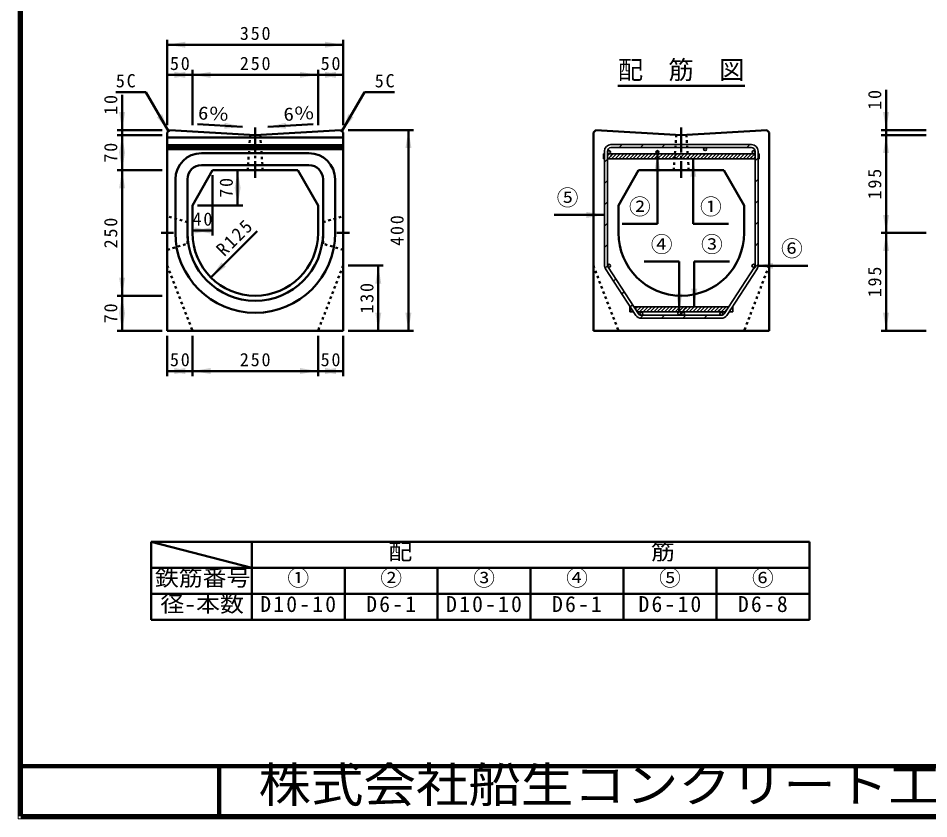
# Model space of a CAD drawing. Units: millimetres, scale not verified. Extents: x 100 to 4105, y 100 to 2870.
# Drawn here: x 100 to 1913, y 100 to 1695 of the extents above; entities that cross this region are included whole.
import ezdxf
from ezdxf.enums import TextEntityAlignment as Align

# ---------------------------------------------------------------- set-up
doc = ezdxf.new("R2010")
doc.units = ezdxf.units.MM
doc.header["$LTSCALE"] = 5
for name, pattern in [('USER1', [2.2, 1, -1.2]), ('USER2', [13.4, 10, -1.2, 1, -1.2]), ('USER3', [6.847826, 4.565218, -2.282608])]:
    doc.linetypes.add(name, pattern=pattern)
doc.layers.add('V-nasSTD', color=7, linetype='Continuous', lineweight=50)
doc.styles.add('ＭＳ ゴシック', font='')
doc.styles.get('ＭＳ ゴシック').set_extended_font_data('MS Gothic')

msp = doc.modelspace()

# ---------------------------------------------------------------- hatches: boundary and pattern name
at = {"layer": 'V-nasSTD'}
for points in [[(432.861, 1647.89), (396.861, 1641.89), (432.861, 1635.89)], [(710.861, 1635.89), (746.861, 1641.89), (710.861, 1647.89)], [(432.861, 1587.89), (396.861, 1581.89), (432.861, 1575.89)], [(410.861, 1575.89), (446.861, 1581.89), (410.861, 1587.89)], [(482.861, 1587.89), (446.861, 1581.89), (482.861, 1575.89)], [(660.861, 1575.89), (696.861, 1581.89), (660.861, 1587.89)], [(732.861, 1587.89), (696.861, 1581.89), (732.861, 1575.89)], [(710.861, 1575.89), (746.861, 1581.89), (710.861, 1587.89)], [(312.861, 1507.89), (306.861, 1471.89), (300.861, 1507.89)], [(1821.814, 1507.89), (1827.814, 1471.89), (1833.814, 1507.89)], [(386.557, 1503.567), (399.361, 1469.39), (376.165, 1497.567)], [(757.165, 1503.567), (744.361, 1469.39), (767.557, 1497.567)], [(511.103, 1486.501), (546.688, 1478.397), (510.398, 1474.521)], [(632.619, 1486.501), (597.033, 1478.397), (633.324, 1474.521)], [(882.861, 1435.89), (876.861, 1471.89), (870.861, 1435.89)], [(312.861, 1425.89), (306.861, 1461.89), (300.861, 1425.89)], [(1833.814, 1425.89), (1827.814, 1461.89), (1821.814, 1425.89)], [(300.861, 1427.89), (306.861, 1391.89), (312.861, 1427.89)], [(1378.557, 1388.89), (1372.557, 1424.89), (1366.557, 1388.89)], [(1450.001, 1378.89), (1444.001, 1414.89), (1438.001, 1378.89)], [(312.861, 1355.89), (306.861, 1391.89), (300.861, 1355.89)], [(542.861, 1355.89), (536.861, 1391.89), (530.861, 1355.89)], [(530.861, 1357.89), (536.861, 1321.89), (542.861, 1357.89)], [(1231.057, 1296.907), (1267.057, 1302.907), (1231.057, 1308.907)], [(1821.814, 1302.89), (1827.814, 1266.89), (1833.814, 1302.89)], [(482.861, 1277.89), (446.861, 1271.89), (482.861, 1265.89)], [(450.861, 1265.89), (486.861, 1271.89), (450.861, 1277.89)], [(1833.814, 1230.89), (1827.814, 1266.89), (1821.814, 1230.89)], [(504.686, 1208.2), (483.472, 1178.502), (513.171, 1199.715)], [(822.861, 1165.89), (816.861, 1201.89), (810.861, 1165.89)], [(1602.847, 1195.576), (1566.847, 1201.576), (1602.847, 1207.576)], [(300.861, 1177.89), (306.861, 1141.89), (312.861, 1177.89)], [(1410.057, 1145.89), (1416.057, 1109.89), (1422.057, 1145.89)], [(1439.986, 1155.89), (1445.986, 1119.89), (1451.986, 1155.89)], [(312.861, 1105.89), (306.861, 1141.89), (300.861, 1105.89)], [(300.861, 1107.89), (306.861, 1071.89), (312.861, 1107.89)], [(810.861, 1107.89), (816.861, 1071.89), (822.861, 1107.89)], [(870.861, 1107.89), (876.861, 1071.89), (882.861, 1107.89)], [(1821.814, 1107.89), (1827.814, 1071.89), (1833.814, 1107.89)], [(432.861, 997.89), (396.861, 991.89), (432.861, 985.89)], [(410.861, 985.89), (446.861, 991.89), (410.861, 997.89)], [(482.861, 997.89), (446.861, 991.89), (482.861, 985.89)], [(660.861, 985.89), (696.861, 991.89), (660.861, 997.89)], [(732.861, 997.89), (696.861, 991.89), (732.861, 985.89)], [(710.861, 985.89), (746.861, 991.89), (710.861, 997.89)]]:
    msp.add_hatch(color=256, dxfattribs=at).paths.add_polyline_path(points)

# ---------------------------------------------------------------- linework, layer by layer
at = {"layer": 'V-nasSTD', "lineweight": 100}
for p, q in [((105, 2865), (105, 105)), ((105, 205), (4100, 205)), ((500, 205), (500, 105)), ((105, 105), (4100, 105))]:
    msp.add_line(p, q, dxfattribs=at)
at = {"layer": 'V-nasSTD'}
for p, q in [((396.861, 1481.89), (396.861, 1651.89)), ((746.861, 1481.89), (746.861, 1651.89)), ((396.861, 1641.89), (746.861, 1641.89)), ((396.861, 1581.89), (446.861, 1581.89)), ((446.861, 1481.89), (446.861, 1591.89)), ((446.861, 1581.89), (696.861, 1581.89)), ((696.861, 1481.89), (696.861, 1591.89)), ((696.861, 1581.89), (746.861, 1581.89)), ((1293.654, 1559.89), (1546.461, 1559.89)), ((354.361, 1547.332), (294.361, 1547.332)), ((306.861, 1541.89), (306.861, 1471.89)), ((354.361, 1547.332), (399.361, 1469.39)), ((789.361, 1547.332), (744.361, 1469.39)), ((789.361, 1547.332), (849.361, 1547.332)), ((1827.814, 1551.89), (1827.814, 1471.89)), ((386.861, 1471.89), (296.861, 1471.89)), ((306.861, 1461.89), (306.861, 1471.89)), ((401.861, 1471.89), (396.861, 1466.89)), ((401.861, 1471.89), (571.861, 1461.89)), ((546.688, 1478.397), (456.844, 1483.682)), ((571.861, 1461.89), (741.861, 1471.89)), ((597.033, 1478.397), (686.878, 1483.682)), ((741.861, 1471.89), (746.861, 1466.89)), ((756.861, 1471.89), (886.861, 1471.89)), ((876.861, 1071.89), (876.861, 1471.89)), ((1250.057, 1471.89), (1245.057, 1466.89)), ((1250.057, 1471.89), (1420.057, 1461.89)), ((1420.057, 1461.89), (1590.057, 1471.89)), ((1590.057, 1471.89), (1595.057, 1466.89)), ((1907.814, 1471.89), (1817.814, 1471.89)), ((1827.814, 1461.89), (1827.814, 1471.89)), ((386.861, 1461.89), (296.861, 1461.89)), ((386.861, 1461.89), (296.861, 1461.89)), ((306.861, 1391.89), (306.861, 1461.89)), ((396.861, 1466.89), (396.861, 1071.89)), ((396.861, 1456.89), (746.861, 1456.89)), ((746.861, 1071.89), (746.861, 1466.89)), ((1245.057, 1466.89), (1245.057, 1071.89)), ((1595.057, 1071.89), (1595.057, 1466.89)), ((1907.814, 1461.89), (1817.814, 1461.89)), ((1827.814, 1266.89), (1827.814, 1461.89)), ((396.861, 1441.89), (746.861, 1441.89)), ((396.861, 1436.89), (746.861, 1436.89)), ((396.861, 1433.89), (746.861, 1433.89)), ((678.861, 1425.89), (464.861, 1425.89)), ((1372.557, 1284.89), (1372.557, 1424.89)), ((1444.001, 1284.89), (1444.001, 1414.89)), ((678.861, 1401.89), (464.861, 1401.89)), ((386.861, 1391.89), (296.861, 1391.89)), ((306.861, 1141.89), (306.861, 1391.89)), ((486.861, 1391.89), (446.861, 1321.89)), ((656.861, 1391.89), (486.861, 1391.89)), ((486.861, 1381.89), (486.861, 1261.89)), ((536.861, 1321.89), (536.861, 1391.89)), ((656.861, 1391.89), (696.861, 1321.89)), ((1335.057, 1391.89), (1295.057, 1321.89)), ((1505.057, 1391.89), (1335.057, 1391.89)), ((1505.057, 1391.89), (1545.057, 1321.89)), ((412.861, 1266.89), (412.861, 1373.89)), ((436.861, 1266.89), (436.861, 1373.89)), ((706.861, 1266.89), (706.861, 1373.89)), ((730.861, 1266.89), (730.861, 1373.89)), ((446.861, 1321.89), (446.861, 1266.89)), ((456.861, 1321.89), (546.861, 1321.89)), ((696.861, 1321.89), (696.861, 1266.89)), ((1295.057, 1321.89), (1295.057, 1266.89)), ((1545.057, 1321.89), (1545.057, 1266.89)), ((1167.057, 1302.907), (1267.057, 1302.907)), ((446.861, 1271.89), (486.861, 1271.89)), ((483.472, 1178.502), (575.396, 1270.426)), ((1302.557, 1284.89), (1372.557, 1284.89)), ((1444.001, 1284.89), (1514.001, 1284.89)), ((1907.814, 1266.89), (1817.814, 1266.89)), ((1827.814, 1071.89), (1827.814, 1266.89)), ((756.861, 1201.89), (826.861, 1201.89)), ((816.861, 1071.89), (816.861, 1201.89)), ((1346.057, 1209.89), (1416.057, 1209.89)), ((1416.057, 1209.89), (1416.057, 1109.89)), ((1445.986, 1209.89), (1445.986, 1119.89)), ((1445.986, 1209.89), (1515.986, 1209.89)), ((1671.847, 1201.576), (1571.847, 1201.576)), ((386.861, 1141.89), (296.861, 1141.89)), ((306.861, 1071.89), (306.861, 1141.89)), ((386.861, 1071.89), (296.861, 1071.89)), ((396.861, 1071.89), (746.861, 1071.89)), ((756.861, 1071.89), (886.861, 1071.89)), ((1245.057, 1071.89), (1595.057, 1071.89)), ((1907.814, 1071.89), (1817.814, 1071.89)), ((396.861, 1061.89), (396.861, 981.89)), ((446.861, 1061.89), (446.861, 981.89)), ((696.861, 1061.89), (696.861, 981.89)), ((746.861, 1061.89), (746.861, 981.89)), ((396.861, 991.89), (446.861, 991.89)), ((446.861, 991.89), (696.861, 991.89)), ((696.861, 991.89), (746.861, 991.89)), ((365, 652), (365, 600)), ((565, 652), (365, 652)), ((365, 652), (565, 600)), ((565, 600), (565, 652)), ((750, 652), (565, 652)), ((935, 652), (750, 652)), ((1120, 652), (935, 652)), ((1305, 652), (1120, 652)), ((1490, 652), (1305, 652)), ((1675, 652), (1490, 652)), ((1675, 600), (1675, 652)), ((365, 600), (530, 600)), ((365, 600), (365, 548)), ((565, 600), (365, 600)), ((565, 600), (750, 600)), ((565, 548), (565, 600)), ((565, 600), (565, 548)), ((750, 600), (935, 600)), ((750, 548), (750, 600)), ((750, 600), (750, 548)), ((935, 600), (1120, 600)), ((935, 548), (935, 600)), ((935, 600), (935, 548)), ((1120, 548), (1120, 600)), ((1120, 600), (1120, 548)), ((1305, 600), (1120, 600)), ((1305, 548), (1305, 600)), ((1305, 600), (1490, 600)), ((1305, 548), (1305, 600)), ((1305, 600), (1305, 548)), ((1490, 548), (1490, 600)), ((1490, 548), (1490, 600)), ((1490, 600), (1675, 600)), ((1490, 548), (1490, 600)), ((1490, 600), (1490, 548)), ((1675, 548), (1675, 600)), ((1675, 548), (1675, 600)), ((1675, 600), (1675, 548)), ((365, 548), (365, 496)), ((565, 548), (365, 548)), ((565, 548), (750, 548)), ((565, 496), (565, 548)), ((565, 548), (565, 496)), ((750, 548), (935, 548)), ((750, 496), (750, 548)), ((750, 548), (750, 496)), ((935, 548), (1120, 548)), ((935, 496), (935, 548)), ((935, 548), (935, 496)), ((1120, 496), (1120, 548)), ((1120, 548), (1120, 496)), ((1120, 548), (1305, 548)), ((1305, 496), (1305, 548)), ((1305, 548), (1490, 548)), ((1305, 496), (1305, 548)), ((1305, 548), (1305, 496)), ((1490, 496), (1490, 548)), ((1490, 496), (1490, 548)), ((1490, 548), (1675, 548)), ((1490, 496), (1490, 548)), ((1490, 548), (1490, 496)), ((1675, 496), (1675, 548)), ((1675, 496), (1675, 548)), ((1675, 548), (1675, 496)), ((365, 496), (565, 496)), ((565, 496), (750, 496)), ((750, 496), (935, 496)), ((935, 496), (1120, 496)), ((1120, 496), (1305, 496)), ((1305, 496), (1490, 496)), ((1490, 496), (1675, 496))]:
    msp.add_line(p, q, dxfattribs=at)
at = {"layer": 'V-nasSTD', "linetype": 'USER2'}
for p, q in [((571.861, 1476.89), (571.861, 1376.89)), ((1420.057, 1476.89), (1420.057, 1376.89)), ((409.361, 1266.89), (384.361, 1266.89)), ((734.361, 1266.89), (759.361, 1266.89))]:
    msp.add_line(p, q, dxfattribs=at)
at = {"layer": 'V-nasSTD', "linetype": 'USER1'}
for p, q in [((561.896, 1462.473), (556.861, 1391.89)), ((586.861, 1391.89), (581.896, 1462.478)), ((1410.093, 1462.473), (1405.057, 1391.89)), ((1435.057, 1391.89), (1430.093, 1462.478)), ((436.861, 1288.39), (396.861, 1300.39)), ((436.861, 1245.39), (436.861, 1288.39)), ((706.861, 1288.39), (746.861, 1300.39)), ((706.861, 1245.39), (706.861, 1288.39)), ((396.861, 1233.39), (436.861, 1245.39)), ((746.861, 1233.39), (706.861, 1245.39)), ((396.861, 1201.89), (446.861, 1071.89)), ((746.861, 1201.89), (696.861, 1071.89)), ((1245.057, 1201.89), (1295.057, 1071.89)), ((1595.057, 1201.89), (1545.057, 1071.89))]:
    msp.add_line(p, q, dxfattribs=at)
at = {"layer": 'V-nasSTD', "lineweight": 35}
for p, q in [((1560.057, 1442.89), (1280.057, 1442.89)), ((1560.057, 1436.89), (1280.057, 1436.89)), ((1302.295, 1442.89), (1296.295, 1436.89)), ((1344.722, 1442.89), (1338.722, 1436.89)), ((1387.148, 1442.89), (1381.148, 1436.89)), ((1556.854, 1442.89), (1550.854, 1436.89)), ((1265.057, 1424.89), (1265.057, 1414.89)), ((1265.057, 1424.89), (1267.057, 1424.89)), ((1267.057, 1421.794), (1265.057, 1419.794)), ((1265.057, 1414.89), (1267.057, 1414.89)), ((1267.057, 1429.89), (1267.057, 1202.855)), ((1273.057, 1429.89), (1273.057, 1202.855)), ((1277.224, 1424.89), (1273.057, 1420.723)), ((1273.057, 1424.89), (1567.057, 1424.89)), ((1273.057, 1414.89), (1567.057, 1414.89)), ((1274.295, 1414.89), (1278.949, 1419.544)), ((1280.004, 1420.598), (1278.949, 1419.544)), ((1280.912, 1421.507), (1280.004, 1420.598)), ((1284.295, 1424.89), (1280.912, 1421.507)), ((1281.366, 1414.89), (1282.487, 1416.01)), ((1282.487, 1416.01), (1284.29, 1417.814)), ((1284.29, 1417.814), (1291.366, 1424.89)), ((1288.438, 1414.89), (1298.438, 1424.89)), ((1295.509, 1414.89), (1305.509, 1424.89)), ((1302.58, 1414.89), (1312.58, 1424.89)), ((1309.651, 1414.89), (1319.651, 1424.89)), ((1316.722, 1414.89), (1326.722, 1424.89)), ((1323.793, 1414.89), (1333.793, 1424.89)), ((1330.864, 1414.89), (1340.864, 1424.89)), ((1337.935, 1414.89), (1347.935, 1424.89)), ((1345.006, 1414.89), (1355.006, 1424.89)), ((1352.077, 1414.89), (1362.077, 1424.89)), ((1359.148, 1414.89), (1369.148, 1424.89)), ((1366.219, 1414.89), (1371.337, 1420.008)), ((1374.464, 1430.206), (1370.241, 1425.983)), ((1372.557, 1421.228), (1371.337, 1420.008)), ((1373.29, 1421.961), (1372.557, 1421.228)), ((1376.219, 1424.89), (1373.29, 1421.961)), ((1374.704, 1416.304), (1373.29, 1414.89)), ((1374.704, 1416.304), (1383.29, 1424.89)), ((1380.361, 1414.89), (1390.361, 1424.89)), ((1387.432, 1414.89), (1397.432, 1424.89)), ((1394.504, 1414.89), (1404.504, 1424.89)), ((1401.575, 1414.89), (1407.076, 1420.392)), ((1411.575, 1424.89), (1407.076, 1420.392)), ((1408.646, 1414.89), (1418.646, 1424.89)), ((1415.717, 1414.89), (1425.717, 1424.89)), ((1422.788, 1414.89), (1432.724, 1424.827)), ((1429.859, 1414.89), (1433.192, 1418.223)), ((1432.788, 1424.89), (1432.724, 1424.827)), ((1439.859, 1424.89), (1433.192, 1418.223)), ((1436.93, 1414.89), (1446.93, 1424.89)), ((1444.001, 1414.89), (1454.001, 1424.89)), ((1451.072, 1414.89), (1461.072, 1424.89)), ((1458.143, 1414.89), (1465.362, 1422.109)), ((1467.557, 1417.233), (1465.214, 1414.89)), ((1467.557, 1424.304), (1465.362, 1422.109)), ((1468.143, 1424.89), (1467.557, 1424.304)), ((1470.289, 1419.965), (1467.557, 1417.233)), ((1475.214, 1424.89), (1470.289, 1419.965)), ((1472.285, 1414.89), (1482.285, 1424.89)), ((1479.356, 1414.89), (1489.356, 1424.89)), ((1486.427, 1414.89), (1496.427, 1424.89)), ((1493.498, 1414.89), (1503.498, 1424.89)), ((1500.57, 1414.89), (1510.57, 1424.89)), ((1507.641, 1414.89), (1517.641, 1424.89)), ((1514.712, 1414.89), (1524.712, 1424.89)), ((1521.783, 1414.89), (1531.783, 1424.89)), ((1528.854, 1414.89), (1538.854, 1424.89)), ((1535.925, 1414.89), (1545.925, 1424.89)), ((1542.996, 1414.89), (1552.996, 1424.89)), ((1550.067, 1414.89), (1560.067, 1424.89)), ((1560.776, 1418.528), (1557.138, 1414.89)), ((1567.057, 1424.81), (1560.776, 1418.528)), ((1564.209, 1414.89), (1567.057, 1417.738)), ((1567.057, 1202.855), (1567.057, 1429.89)), ((1573.057, 1416.667), (1567.057, 1410.667)), ((1573.057, 1202.855), (1573.057, 1429.89)), ((1574.209, 1424.89), (1573.057, 1423.738)), ((1573.057, 1424.89), (1575.057, 1424.89)), ((1575.057, 1418.667), (1573.057, 1416.667)), ((1573.057, 1414.89), (1575.057, 1414.89)), ((1575.057, 1424.89), (1575.057, 1414.89)), ((1273.057, 1413.652), (1267.057, 1407.652)), ((1273.057, 1371.226), (1267.057, 1365.226)), ((1567.057, 1368.241), (1573.057, 1374.241)), ((1273.057, 1328.799), (1267.057, 1322.799)), ((1567.057, 1325.815), (1573.057, 1331.815)), ((1567.057, 1283.388), (1573.057, 1289.388)), ((1273.057, 1286.373), (1267.057, 1280.373)), ((1273.057, 1243.947), (1267.057, 1237.947)), ((1567.057, 1240.962), (1573.057, 1246.962)), ((1273.166, 1201.628), (1268.48, 1196.942)), ((1276.109, 1204.571), (1273.272, 1201.734)), ((1274.188, 1199.04), (1334.615, 1106.075)), ((1505.5, 1106.075), (1565.927, 1199.04)), ((1562.89, 1194.368), (1573.057, 1204.535)), ((1269.158, 1195.77), (1329.585, 1102.805)), ((1510.53, 1102.805), (1570.957, 1195.77)), ((1289.479, 1175.515), (1285.142, 1171.178)), ((1306.193, 1149.802), (1301.855, 1145.465)), ((1318.569, 1119.752), (1322.906, 1124.09)), ((1317.55, 1119.89), (1317.55, 1109.89)), ((1317.55, 1119.89), (1318.479, 1119.89)), ((1318.569, 1119.752), (1317.55, 1118.734)), ((1321.354, 1115.467), (1317.55, 1111.663)), ((1317.55, 1109.89), (1324.979, 1109.89)), ((1322.849, 1109.89), (1324.14, 1111.181)), ((1325.635, 1119.89), (1514.479, 1119.89)), ((1325.778, 1119.89), (1325.692, 1119.804)), ((1332.849, 1119.89), (1328.477, 1115.519)), ((1331.263, 1111.233), (1339.92, 1119.89)), ((1332.135, 1109.89), (1507.979, 1109.89)), ((1336.991, 1109.89), (1341.813, 1114.712)), ((1345.832, 1118.731), (1341.813, 1114.712)), ((1354.062, 1119.89), (1344.062, 1109.89)), ((1346.991, 1119.89), (1345.832, 1118.731)), ((1351.133, 1109.89), (1361.133, 1119.89)), ((1358.204, 1109.89), (1368.204, 1119.89)), ((1365.275, 1109.89), (1375.275, 1119.89)), ((1372.346, 1109.89), (1382.346, 1119.89)), ((1379.417, 1109.89), (1389.417, 1119.89)), ((1386.488, 1109.89), (1396.488, 1119.89)), ((1393.559, 1109.89), (1403.559, 1119.89)), ((1400.631, 1109.89), (1410.631, 1119.89)), ((1407.702, 1109.89), (1414.292, 1116.48)), ((1416.057, 1118.246), (1414.292, 1116.48)), ((1414.773, 1109.89), (1415.786, 1110.903)), ((1416.057, 1111.175), (1415.786, 1110.903)), ((1417.702, 1119.89), (1416.057, 1118.246)), ((1416.528, 1111.645), (1416.057, 1111.175)), ((1424.773, 1119.89), (1416.528, 1111.645)), ((1421.844, 1109.89), (1424.676, 1112.722)), ((1426.141, 1114.188), (1424.676, 1112.722)), ((1430.274, 1118.32), (1426.141, 1114.188)), ((1428.915, 1109.89), (1438.915, 1119.89)), ((1431.844, 1119.89), (1430.274, 1118.32)), ((1435.986, 1109.89), (1445.986, 1119.89)), ((1443.057, 1109.89), (1453.057, 1119.89)), ((1450.128, 1109.89), (1460.128, 1119.89)), ((1457.199, 1109.89), (1467.199, 1119.89)), ((1464.27, 1109.89), (1474.27, 1119.89)), ((1471.341, 1109.89), (1481.341, 1119.89)), ((1478.412, 1109.89), (1488.412, 1119.89)), ((1485.483, 1109.89), (1492.227, 1116.634)), ((1494.686, 1119.093), (1492.227, 1116.634)), ((1492.554, 1109.89), (1495.112, 1112.448)), ((1495.483, 1119.89), (1494.686, 1119.093)), ((1495.112, 1112.448), (1496.613, 1113.949)), ((1498.498, 1115.834), (1496.613, 1113.949)), ((1502.554, 1119.89), (1498.498, 1115.834)), ((1509.625, 1119.89), (1499.625, 1109.89)), ((1506.697, 1109.89), (1510.362, 1113.555)), ((1515.135, 1109.89), (1522.55, 1109.89)), ((1522.55, 1118.673), (1517.676, 1113.798)), ((1520.839, 1109.89), (1522.55, 1111.602)), ((1521.635, 1119.89), (1522.55, 1119.89)), ((1522.55, 1119.89), (1522.55, 1109.89)), ((1338.315, 1097.072), (1344.133, 1102.89)), ((1340.484, 1102.89), (1499.631, 1102.89)), ((1340.484, 1096.89), (1499.631, 1096.89)), ((1380.559, 1096.89), (1386.559, 1102.89)), ((1422.986, 1096.89), (1428.986, 1102.89)), ((1465.412, 1096.89), (1471.412, 1102.89))]:
    msp.add_line(p, q, dxfattribs=at)
at = {"layer": 'V-nasSTD', "linetype": 'USER3'}
for p, q in [((396.861, 1300.39), (396.861, 1233.39)), ((746.861, 1300.39), (746.861, 1233.39))]:
    msp.add_line(p, q, dxfattribs=at)
at = {"layer": 'V-nasSTD', "lineweight": 13}
msp.add_lwpolyline([(100, 100), (100, 2870), (4105, 2870), (4105, 100)], close=True, dxfattribs=at)
at = {"layer": 'V-nasSTD', "lineweight": 35}
for centre in [(1467.557, 1433.89), (1276.057, 1427.89), (1372.557, 1427.89), (1564.057, 1427.89), (1276.267, 1201.576), (1563.847, 1201.576), (1340.484, 1105.89), (1416.057, 1106.89), (1423.557, 1105.89), (1499.631, 1105.89)]:
    msp.add_circle(centre, 3, dxfattribs=at)
for centre, radius, start, end in [((1280.057, 1429.89), 13, 90, 180), ((1280.057, 1429.89), 7, 90, 180), ((1560.057, 1429.89), 13, 0, 90), ((1560.057, 1429.89), 7, 0, 90), ((1280.057, 1202.855), 13, 180, 213.02387), ((1280.057, 1202.855), 7, 180, 213.02387), ((1560.057, 1202.855), 7, 326.97613, 0), ((1560.057, 1202.855), 13, 326.97613, 0), ((1340.484, 1109.89), 7, 213.02387, 270), ((1499.631, 1109.89), 7, 270, 326.97613), ((1340.484, 1109.89), 13, 213.02387, 270), ((1499.631, 1109.89), 13, 270, 326.97613)]:
    msp.add_arc(centre, radius, start, end, dxfattribs=at)
at = {"layer": 'V-nasSTD'}
for centre, radius, start, end in [((464.861, 1373.89), 52, 90, 180), ((678.861, 1373.89), 52, 0, 90), ((464.861, 1373.89), 28, 90, 180), ((678.861, 1373.89), 28, 0, 90), ((571.861, 1266.89), 159, 180, 0), ((571.861, 1266.89), 135, 180, 0), ((571.861, 1266.89), 125, 180, 0), ((1420.057, 1266.89), 125, 180, 0)]:
    msp.add_arc(centre, radius, start, end, dxfattribs=at)

# ---------------------------------------------------------------- texts
at = {"layer": 'V-nasSTD', "style": 'ＭＳ ゴシック'}
for s, height, p in [('配\u3000筋\u3000図', 36.95, (1293.654, 1610.29)), ('⑤', 31.67, (1172.057, 1353.107)), ('②', 31.67, (1315.957, 1335.09)), ('①', 31.67, (1457.401, 1335.09)), ('④', 31.67, (1359.457, 1260.09)), ('③', 31.67, (1459.386, 1260.09)), ('⑥', 31.67, (1618.647, 1251.776)), ('①', 31.67, (635.9, 595.6)), ('②', 31.67, (820.9, 595.6)), ('③', 31.67, (1005.9, 595.6)), ('④', 31.67, (1190.9, 595.6)), ('⑤', 31.67, (1375.9, 595.6)), ('⑥', 31.67, (1560.9, 595.6))]:
    msp.add_text(s, height=height, dxfattribs=at).set_placement(p, align=Align.TOP_LEFT)
at = {"layer": 'V-nasSTD', "style": 'ＭＳ ゴシック', "width": 1.15}
for rotation, p in [(356.634, (458.958, 1519.62)), (3.366, (627.263, 1516.237))]:
    msp.add_text('6％', height=26.39, rotation=rotation, dxfattribs=at).set_placement(p, align=Align.TOP_LEFT)
at = {"layer": 'V-nasSTD', "style": 'ＭＳ ゴシック', "width": 1.1}
for s, height, p in [('配\u3000\u3000\u3000\u3000\u3000\u3000\u3000\u3000\u3000\u3000筋', 31.67, (837.04, 647.6)), ('鉄筋番号', 31.67, (372.12, 595.6)), ('径-本数', 31.67, (382.92, 543.6)), ('株式会社船生コンクリート工業', 69.65, (578.279, 202.55))]:
    msp.add_text(s, height=height, dxfattribs=at).set_placement(p, align=Align.TOP_LEFT)
at = {"layer": 'V-nasSTD', "attachment_point": 1, "style": 'ＭＳ ゴシック'}
for s, insert, char_height in [('\\T1.2;350', (541.261, 1677.89), 26.39), ('\\T1.2;50', (402.061, 1617.89), 26.39), ('\\T1.2;250', (541.261, 1617.89), 26.39), ('\\T1.2;50', (702.061, 1617.89), 26.39), ('\\T1.2;5C', (294.361, 1583.332), 26.39), ('\\T1.2;5C', (809.761, 1583.332), 26.39), ('\\T1.2;40', (447.061, 1307.89), 26.39), ('\\T1.2;50', (402.061, 1027.89), 26.39), ('\\T1.2;250', (541.261, 1027.89), 26.39), ('\\T1.2;50', (702.061, 1027.89), 26.39), ('\\T1.2;D10-10', (581.9, 543.6), 31.67), ('\\T1.2;D6-1', (792.82, 543.6), 31.67), ('\\T1.2;D10-10', (951.9, 543.6), 31.67), ('\\T1.2;D6-1', (1162.82, 543.6), 31.67), ('\\T1.2;D6-10', (1334.86, 543.6), 31.67), ('\\T1.2;D6-8', (1532.82, 543.6), 31.67)]:
    msp.add_mtext(s, dxfattribs=dict(at, insert=insert, char_height=char_height))
at = {"layer": 'V-nasSTD', "char_height": 26.39, "attachment_point": 1, "style": 'ＭＳ ゴシック'}
for s, insert, rotation in [('\\T1.2;10', (1791.814, 1512.29), 90), ('\\T1.2;10', (270.861, 1502.29), 90), ('\\T1.2;70', (270.861, 1407.09), 90), ('\\T1.2;195', (1791.814, 1333.79), 90), ('\\T1.2;70', (500.861, 1337.09), 90), ('\\T1.2;250', (270.861, 1236.29), 90), ('\\T1.2;R125', (491.392, 1237.333), 45), ('\\T1.2;400', (840.861, 1241.29), 90), ('\\T1.2;195', (1791.814, 1138.79), 90), ('\\T1.2;130', (780.861, 1106.29), 90), ('\\T1.2;70', (270.861, 1087.09), 90)]:
    msp.add_mtext(s, dxfattribs=dict(at, insert=insert, rotation=rotation))

doc.saveas('drawing.dxf')
